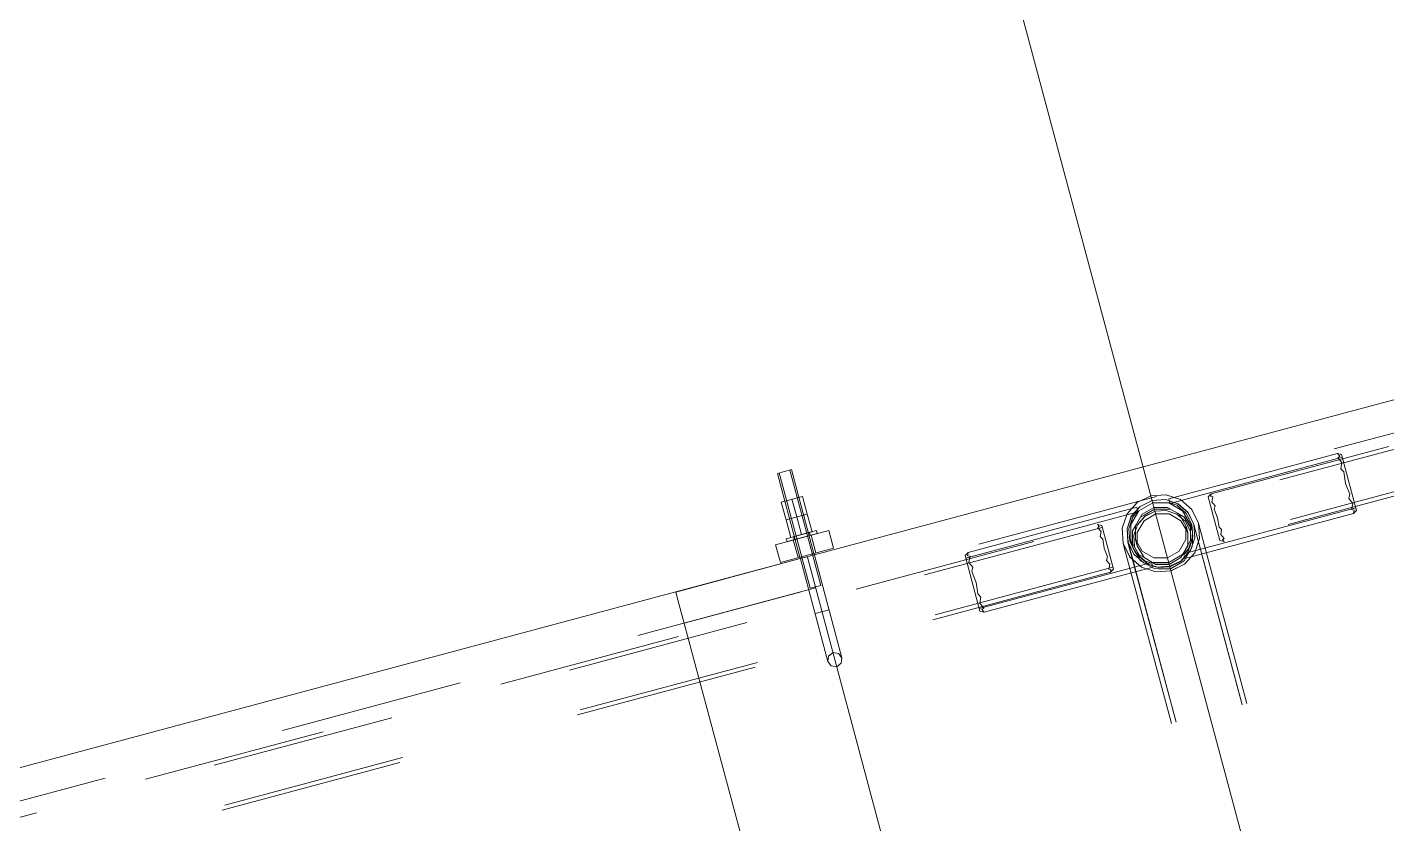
# Model space of a CAD drawing. Header units: millimetres. Extents: x -753 to 90, y 56274 to 56868.
# Drawn here: x -619.72 to -604.93, y 56703.71 to 56712.38 of the extents above; entities that cross this region are included whole.
import ezdxf

# ---------------------------------------------------------------- set-up
doc = ezdxf.new("R2010")
doc.units = ezdxf.units.MM
doc.linetypes.add('XKITLINE00', pattern=[0])
doc.linetypes.add('XKITLINE02', pattern=[4, 2, -2])
doc.layers.add('Cota', color=4, linetype='Continuous', lineweight=0)
doc.layers.add('Peça', color=2, linetype='Continuous', lineweight=0)

# ---------------------------------------------------------------- blocks, each defined once
blk = doc.blocks.new('*A896')
at = {"layer": 'Peça', "color": 7, "linetype": 'XKITLINE02', "lineweight": 0}
for p, q in [((-591.978, 56711.414), (-612.572, 56705.897)), ((-611.155, 56706.639), (-611.308, 56706.598)), ((-612.654, 56706.207), (-612.639, 56706.149))]:
    blk.add_line(p, q, dxfattribs=at)
at = {"layer": 'Peça', "color": 4, "linetype": 'XKITLINE00', "lineweight": 0}
for p, q in [((-601.03, 56709.352), (-611.155, 56706.639)), ((-611.308, 56706.598), (-612.662, 56706.235)), ((-612.662, 56706.235), (-612.662, 56706.235)), ((-612.662, 56706.235), (-612.639, 56706.15)), ((-612.639, 56706.149), (-610.959, 56699.879))]:
    blk.add_line(p, q, dxfattribs=at)
blk = doc.blocks.new('*A897')
at = {"layer": 'Peça', "color": 7, "linetype": 'XKITLINE02', "lineweight": 0}
for p, q in [((-569.387, 56717.29), (-606.865, 56707.248)), ((-606.838, 56707.302), (-569.438, 56717.323)), ((-569.271, 56716.857), (-606.749, 56706.816)), ((-569.298, 56716.804), (-606.699, 56706.783)), ((-606.871, 56707.269), (-606.838, 56707.302)), ((-606.871, 56707.269), (-606.744, 56706.795)), ((-606.843, 56707.273), (-606.838, 56707.302)), ((-606.821, 56707.269), (-606.843, 56707.273)), ((-606.832, 56707.216), (-606.821, 56707.269)), ((-606.796, 56707.174), (-606.832, 56707.216)), ((-606.806, 56707.136), (-606.796, 56707.174)), ((-606.769, 56707.042), (-606.806, 56707.136)), ((-606.754, 56706.942), (-606.769, 56707.042)), ((-606.726, 56706.915), (-606.754, 56706.942)), ((-606.736, 56706.861), (-606.726, 56706.915)), ((-606.699, 56706.783), (-606.744, 56706.795)), ((-606.7, 56706.819), (-606.736, 56706.861)), ((-606.717, 56706.805), (-606.7, 56706.819)), ((-606.699, 56706.783), (-606.717, 56706.805))]:
    blk.add_line(p, q, dxfattribs=at)
blk = doc.blocks.new('*A914')
at = {"layer": 'Peça', "color": 7, "linetype": 'XKITLINE02', "lineweight": 0}
for p, q in [((-607.475, 56707.206), (-607.626, 56707.119)), ((-607.301, 56707.206), (-607.475, 56707.206)), ((-607.301, 56707.206), (-607.15, 56707.119)), ((-607.626, 56707.119), (-607.714, 56706.968)), ((-607.589, 56707.082), (-607.662, 56706.954)), ((-607.641, 56706.967), (-607.56, 56707.059)), ((-607.56, 56707.058), (-607.641, 56706.966)), ((-607.608, 56707.051), (-607.569, 56707.072)), ((-607.608, 56707.051), (-607.569, 56707.071)), ((-607.462, 56707.155), (-607.589, 56707.082)), ((-607.442, 56707.084), (-607.57, 56707.01)), ((-607.57, 56707.01), (-607.442, 56707.084)), ((-607.569, 56707.072), (-607.457, 56707.138)), ((-607.569, 56707.071), (-607.457, 56707.137)), ((-607.56, 56707.059), (-607.45, 56707.113)), ((-607.45, 56707.113), (-607.56, 56707.058)), ((-607.315, 56707.155), (-607.462, 56707.155)), ((-607.457, 56707.138), (-607.327, 56707.137)), ((-607.457, 56707.137), (-607.327, 56707.136)), ((-607.45, 56707.113), (-607.328, 56707.121)), ((-607.328, 56707.121), (-607.45, 56707.113)), ((-607.295, 56707.084), (-607.442, 56707.084)), ((-607.442, 56707.084), (-607.295, 56707.084)), ((-607.328, 56707.121), (-607.212, 56707.082)), ((-607.212, 56707.081), (-607.328, 56707.121)), ((-607.327, 56707.136), (-607.283, 56707.138)), ((-607.327, 56707.137), (-607.283, 56707.138)), ((-607.187, 56707.082), (-607.315, 56707.155)), ((-607.168, 56707.011), (-607.295, 56707.084)), ((-607.295, 56707.084), (-607.168, 56707.01)), ((-607.283, 56707.138), (-607.207, 56707.093)), ((-607.283, 56707.138), (-607.207, 56707.093)), ((-607.212, 56707.082), (-607.12, 56707.001)), ((-607.12, 56707.001), (-607.212, 56707.081)), ((-607.207, 56707.093), (-607.132, 56707.052)), ((-607.207, 56707.093), (-607.132, 56707.051)), ((-607.114, 56706.954), (-607.187, 56707.082)), ((-607.063, 56706.968), (-607.15, 56707.119)), ((-607.714, 56706.968), (-607.714, 56706.794)), ((-607.696, 56706.901), (-607.651, 56706.974)), ((-607.695, 56706.9), (-607.651, 56706.974)), ((-607.681, 56706.851), (-607.641, 56706.967)), ((-607.641, 56706.966), (-607.68, 56706.851)), ((-607.662, 56706.954), (-607.662, 56706.807)), ((-607.651, 56706.974), (-607.608, 56707.051)), ((-607.651, 56706.974), (-607.608, 56707.051)), ((-607.57, 56707.01), (-607.643, 56706.883)), ((-607.643, 56706.883), (-607.57, 56707.01)), ((-607.095, 56706.884), (-607.168, 56707.011)), ((-607.168, 56707.01), (-607.095, 56706.884)), ((-607.109, 56707.012), (-607.132, 56707.052)), ((-607.132, 56707.051), (-607.109, 56707.011)), ((-607.12, 56707.001), (-607.066, 56706.891)), ((-607.066, 56706.891), (-607.12, 56707.001)), ((-607.114, 56706.953), (-607.114, 56706.954)), ((-607.114, 56706.954), (-607.114, 56706.954)), ((-607.114, 56706.954), (-607.114, 56706.954)), ((-607.114, 56706.807), (-607.114, 56706.954)), ((-607.114, 56706.954), (-607.114, 56706.954)), ((-607.114, 56706.954), (-607.114, 56706.954)), ((-607.114, 56706.953), (-607.114, 56706.954)), ((-607.113, 56706.953), (-607.114, 56706.953)), ((-607.114, 56706.953), (-607.113, 56706.953)), ((-607.113, 56706.952), (-607.113, 56706.953)), ((-607.113, 56706.953), (-607.113, 56706.952)), ((-607.113, 56706.951), (-607.113, 56706.952)), ((-607.113, 56706.951), (-607.113, 56706.952)), ((-607.113, 56706.95), (-607.113, 56706.951)), ((-607.113, 56706.95), (-607.113, 56706.951)), ((-607.112, 56706.948), (-607.113, 56706.95)), ((-607.112, 56706.948), (-607.113, 56706.95)), ((-607.112, 56706.947), (-607.112, 56706.948)), ((-607.112, 56706.947), (-607.112, 56706.948)), ((-607.111, 56706.945), (-607.112, 56706.947)), ((-607.111, 56706.945), (-607.112, 56706.947)), ((-607.111, 56706.944), (-607.111, 56706.945)), ((-607.111, 56706.944), (-607.111, 56706.945)), ((-607.11, 56706.942), (-607.111, 56706.944)), ((-607.11, 56706.942), (-607.111, 56706.944)), ((-607.11, 56706.94), (-607.11, 56706.942)), ((-607.11, 56706.939), (-607.11, 56706.942)), ((-607.109, 56706.937), (-607.11, 56706.94)), ((-607.109, 56706.937), (-607.11, 56706.939)), ((-607.044, 56706.9), (-607.109, 56707.012)), ((-607.109, 56707.011), (-607.044, 56706.9)), ((-607.109, 56706.935), (-607.109, 56706.937)), ((-607.109, 56706.935), (-607.109, 56706.937)), ((-607.108, 56706.932), (-607.109, 56706.935)), ((-607.109, 56706.935), (-607.108, 56706.932)), ((-607.107, 56706.929), (-607.108, 56706.932)), ((-607.108, 56706.932), (-607.107, 56706.929)), ((-607.106, 56706.927), (-607.107, 56706.929)), ((-607.106, 56706.926), (-607.107, 56706.929)), ((-607.106, 56706.923), (-607.106, 56706.927)), ((-607.105, 56706.923), (-607.106, 56706.926)), ((-607.105, 56706.92), (-607.106, 56706.923)), ((-607.105, 56706.92), (-607.105, 56706.923)), ((-607.104, 56706.917), (-607.105, 56706.92)), ((-607.104, 56706.917), (-607.105, 56706.92)), ((-607.103, 56706.913), (-607.104, 56706.917)), ((-607.103, 56706.913), (-607.104, 56706.917)), ((-607.102, 56706.91), (-607.103, 56706.913)), ((-607.102, 56706.909), (-607.103, 56706.913)), ((-607.101, 56706.906), (-607.102, 56706.91)), ((-607.101, 56706.905), (-607.102, 56706.909)), ((-607.063, 56706.794), (-607.063, 56706.968)), ((-607.062, 56706.968), (-607.063, 56706.968)), ((-607.063, 56706.968), (-607.063, 56706.968)), ((-607.063, 56706.968), (-607.063, 56706.968)), ((-607.063, 56706.968), (-607.062, 56706.968)), ((-607.062, 56706.967), (-607.062, 56706.968)), ((-607.062, 56706.968), (-607.062, 56706.967)), ((-607.062, 56706.966), (-607.062, 56706.967)), ((-607.062, 56706.967), (-607.062, 56706.966)), ((-607.062, 56706.965), (-607.062, 56706.966)), ((-607.062, 56706.966), (-607.062, 56706.966)), ((-607.062, 56706.966), (-607.062, 56706.966)), ((-607.062, 56706.966), (-607.062, 56706.965)), ((-607.061, 56706.963), (-607.062, 56706.965)), ((-607.062, 56706.965), (-607.061, 56706.963)), ((-607.061, 56706.962), (-607.061, 56706.963)), ((-607.061, 56706.963), (-607.061, 56706.962)), ((-607.061, 56706.961), (-607.061, 56706.962)), ((-607.061, 56706.962), (-607.061, 56706.961)), ((-607.06, 56706.959), (-607.061, 56706.961)), ((-607.061, 56706.961), (-607.06, 56706.959)), ((-607.06, 56706.957), (-607.06, 56706.959)), ((-607.06, 56706.959), (-607.06, 56706.957)), ((-607.059, 56706.955), (-607.06, 56706.957)), ((-607.06, 56706.957), (-607.059, 56706.955)), ((-607.059, 56706.953), (-607.059, 56706.955)), ((-607.059, 56706.955), (-607.059, 56706.953)), ((-607.058, 56706.951), (-607.059, 56706.953)), ((-607.059, 56706.953), (-607.058, 56706.951)), ((-607.057, 56706.948), (-607.058, 56706.951)), ((-607.058, 56706.951), (-607.057, 56706.949)), ((-607.057, 56706.949), (-607.057, 56706.946)), ((-607.057, 56706.946), (-607.057, 56706.948)), ((-607.056, 56706.943), (-607.057, 56706.946)), ((-607.057, 56706.946), (-607.056, 56706.943)), ((-607.055, 56706.94), (-607.056, 56706.943)), ((-607.056, 56706.943), (-607.055, 56706.94)), ((-607.054, 56706.937), (-607.055, 56706.94)), ((-607.055, 56706.94), (-607.054, 56706.937)), ((-607.053, 56706.934), (-607.054, 56706.937)), ((-607.054, 56706.937), (-607.053, 56706.934)), ((-607.052, 56706.93), (-607.053, 56706.934)), ((-607.053, 56706.934), (-607.053, 56706.931)), ((-607.053, 56706.931), (-607.052, 56706.927)), ((-607.052, 56706.927), (-607.052, 56706.93)), ((-607.051, 56706.923), (-607.052, 56706.927)), ((-607.052, 56706.927), (-607.051, 56706.923)), ((-607.049, 56706.919), (-607.051, 56706.923)), ((-607.051, 56706.923), (-607.05, 56706.919)), ((-607.05, 56706.919), (-607.048, 56706.915)), ((-607.048, 56706.915), (-607.049, 56706.919)), ((-607.047, 56706.911), (-607.048, 56706.915)), ((-607.048, 56706.915), (-607.047, 56706.911)), ((-607.046, 56706.906), (-607.047, 56706.911)), ((-607.047, 56706.911), (-607.046, 56706.907)), ((-607.714, 56706.793), (-607.714, 56706.794)), ((-607.626, 56706.643), (-607.714, 56706.794)), ((-607.714, 56706.794), (-607.714, 56706.793)), ((-607.713, 56706.793), (-607.714, 56706.793)), ((-607.714, 56706.793), (-607.713, 56706.793)), ((-607.713, 56706.792), (-607.713, 56706.793)), ((-607.713, 56706.793), (-607.713, 56706.793)), ((-607.713, 56706.793), (-607.713, 56706.793)), ((-607.713, 56706.793), (-607.713, 56706.792)), ((-607.713, 56706.791), (-607.713, 56706.792)), ((-607.713, 56706.792), (-607.713, 56706.791)), ((-607.713, 56706.79), (-607.713, 56706.791)), ((-607.713, 56706.791), (-607.713, 56706.79)), ((-607.712, 56706.789), (-607.713, 56706.79)), ((-607.713, 56706.79), (-607.712, 56706.789)), ((-607.712, 56706.788), (-607.712, 56706.789)), ((-607.712, 56706.789), (-607.712, 56706.788)), ((-607.712, 56706.786), (-607.712, 56706.788)), ((-607.712, 56706.788), (-607.712, 56706.786)), ((-607.711, 56706.785), (-607.712, 56706.786)), ((-607.712, 56706.786), (-607.711, 56706.785)), ((-607.711, 56706.783), (-607.711, 56706.785)), ((-607.711, 56706.785), (-607.711, 56706.783)), ((-607.71, 56706.781), (-607.711, 56706.783)), ((-607.711, 56706.783), (-607.71, 56706.781)), ((-607.71, 56706.779), (-607.71, 56706.781)), ((-607.71, 56706.781), (-607.71, 56706.779)), ((-607.709, 56706.776), (-607.71, 56706.779)), ((-607.71, 56706.779), (-607.709, 56706.777)), ((-607.709, 56706.777), (-607.708, 56706.774)), ((-607.708, 56706.774), (-607.709, 56706.776)), ((-607.708, 56706.771), (-607.708, 56706.774)), ((-607.708, 56706.774), (-607.708, 56706.772)), ((-607.708, 56706.772), (-607.707, 56706.769)), ((-607.707, 56706.769), (-607.708, 56706.771)), ((-607.706, 56706.766), (-607.707, 56706.769)), ((-607.707, 56706.769), (-607.706, 56706.766)), ((-607.705, 56706.763), (-607.706, 56706.766)), ((-607.706, 56706.766), (-607.705, 56706.763)), ((-607.704, 56706.759), (-607.705, 56706.763)), ((-607.705, 56706.763), (-607.704, 56706.76)), ((-607.696, 56706.901), (-607.695, 56706.855)), ((-607.695, 56706.854), (-607.695, 56706.9)), ((-607.695, 56706.855), (-607.695, 56706.726)), ((-607.695, 56706.726), (-607.695, 56706.854)), ((-607.672, 56706.729), (-607.681, 56706.851)), ((-607.68, 56706.851), (-607.672, 56706.729)), ((-607.662, 56706.806), (-607.662, 56706.807)), ((-607.662, 56706.807), (-607.662, 56706.807)), ((-607.662, 56706.807), (-607.662, 56706.807)), ((-607.662, 56706.807), (-607.589, 56706.68)), ((-607.662, 56706.807), (-607.662, 56706.807)), ((-607.662, 56706.807), (-607.662, 56706.807)), ((-607.662, 56706.806), (-607.662, 56706.807)), ((-607.662, 56706.805), (-607.662, 56706.806)), ((-607.662, 56706.806), (-607.662, 56706.806)), ((-607.662, 56706.806), (-607.662, 56706.806)), ((-607.662, 56706.805), (-607.662, 56706.806)), ((-607.662, 56706.804), (-607.662, 56706.805)), ((-607.662, 56706.804), (-607.662, 56706.805)), ((-607.661, 56706.803), (-607.662, 56706.804)), ((-607.661, 56706.803), (-607.662, 56706.804)), ((-607.661, 56706.801), (-607.661, 56706.803)), ((-607.661, 56706.801), (-607.661, 56706.803)), ((-607.66, 56706.8), (-607.661, 56706.801)), ((-607.66, 56706.8), (-607.661, 56706.801)), ((-607.66, 56706.798), (-607.66, 56706.8)), ((-607.66, 56706.8), (-607.66, 56706.798)), ((-607.66, 56706.797), (-607.66, 56706.798)), ((-607.66, 56706.798), (-607.66, 56706.797)), ((-607.659, 56706.795), (-607.66, 56706.797)), ((-607.659, 56706.795), (-607.66, 56706.797)), ((-607.658, 56706.793), (-607.659, 56706.795)), ((-607.658, 56706.792), (-607.659, 56706.795)), ((-607.658, 56706.79), (-607.658, 56706.793)), ((-607.658, 56706.79), (-607.658, 56706.792)), ((-607.657, 56706.788), (-607.658, 56706.79)), ((-607.657, 56706.788), (-607.658, 56706.79)), ((-607.657, 56706.785), (-607.657, 56706.788)), ((-607.656, 56706.785), (-607.657, 56706.788)), ((-607.656, 56706.782), (-607.657, 56706.785)), ((-607.656, 56706.782), (-607.656, 56706.785)), ((-607.655, 56706.78), (-607.656, 56706.782)), ((-607.655, 56706.779), (-607.656, 56706.782)), ((-607.654, 56706.776), (-607.655, 56706.78)), ((-607.654, 56706.776), (-607.655, 56706.779)), ((-607.653, 56706.773), (-607.654, 56706.776)), ((-607.653, 56706.773), (-607.654, 56706.776)), ((-607.652, 56706.77), (-607.653, 56706.773)), ((-607.652, 56706.77), (-607.653, 56706.773)), ((-607.651, 56706.766), (-607.652, 56706.77)), ((-607.652, 56706.77), (-607.651, 56706.766)), ((-607.65, 56706.763), (-607.651, 56706.766)), ((-607.651, 56706.766), (-607.65, 56706.762)), ((-607.649, 56706.759), (-607.65, 56706.763)), ((-607.649, 56706.758), (-607.65, 56706.762)), ((-607.643, 56706.883), (-607.644, 56706.737)), ((-607.643, 56706.737), (-607.643, 56706.883)), ((-607.187, 56706.68), (-607.114, 56706.807)), ((-607.15, 56706.643), (-607.063, 56706.794)), ((-607.1, 56706.902), (-607.101, 56706.906)), ((-607.1, 56706.901), (-607.101, 56706.905)), ((-607.099, 56706.897), (-607.1, 56706.902)), ((-607.098, 56706.897), (-607.1, 56706.901)), ((-607.097, 56706.893), (-607.099, 56706.897)), ((-607.097, 56706.893), (-607.098, 56706.897)), ((-607.058, 56706.77), (-607.098, 56706.654)), ((-607.096, 56706.888), (-607.097, 56706.893)), ((-607.097, 56706.893), (-607.096, 56706.888)), ((-607.097, 56706.654), (-607.058, 56706.769)), ((-607.095, 56706.884), (-607.096, 56706.888)), ((-607.096, 56706.888), (-607.095, 56706.884)), ((-607.095, 56706.737), (-607.095, 56706.884)), ((-607.095, 56706.884), (-607.095, 56706.737)), ((-607.066, 56706.891), (-607.058, 56706.77)), ((-607.058, 56706.769), (-607.066, 56706.891)), ((-607.046, 56706.907), (-607.045, 56706.902)), ((-607.045, 56706.902), (-607.046, 56706.906)), ((-607.045, 56706.902), (-607.044, 56706.9)), ((-607.045, 56706.902), (-607.044, 56706.9)), ((-607.045, 56706.727), (-607.044, 56706.77)), ((-607.044, 56706.769), (-607.045, 56706.727)), ((-607.044, 56706.9), (-607.044, 56706.769)), ((-607.044, 56706.77), (-607.044, 56706.9)), ((-607.704, 56706.76), (-607.704, 56706.756)), ((-607.704, 56706.756), (-607.704, 56706.759)), ((-607.703, 56706.752), (-607.704, 56706.756)), ((-607.704, 56706.756), (-607.703, 56706.753)), ((-607.703, 56706.753), (-607.702, 56706.749)), ((-607.702, 56706.749), (-607.703, 56706.752)), ((-607.701, 56706.745), (-607.702, 56706.749)), ((-607.702, 56706.749), (-607.701, 56706.745)), ((-607.699, 56706.741), (-607.701, 56706.745)), ((-607.701, 56706.745), (-607.699, 56706.741)), ((-607.698, 56706.736), (-607.699, 56706.741)), ((-607.699, 56706.741), (-607.698, 56706.737)), ((-607.698, 56706.737), (-607.697, 56706.732)), ((-607.697, 56706.732), (-607.698, 56706.736)), ((-607.696, 56706.728), (-607.697, 56706.732)), ((-607.697, 56706.732), (-607.696, 56706.728)), ((-607.696, 56706.728), (-607.695, 56706.726)), ((-607.696, 56706.728), (-607.695, 56706.726)), ((-607.695, 56706.726), (-607.63, 56706.612)), ((-607.695, 56706.726), (-607.63, 56706.613)), ((-607.618, 56706.619), (-607.672, 56706.729)), ((-607.672, 56706.729), (-607.618, 56706.619)), ((-607.648, 56706.755), (-607.649, 56706.759)), ((-607.648, 56706.754), (-607.649, 56706.758)), ((-607.647, 56706.75), (-607.648, 56706.755)), ((-607.647, 56706.75), (-607.648, 56706.754)), ((-607.646, 56706.746), (-607.647, 56706.75)), ((-607.646, 56706.746), (-607.647, 56706.75)), ((-607.645, 56706.741), (-607.646, 56706.746)), ((-607.645, 56706.741), (-607.646, 56706.746)), ((-607.644, 56706.737), (-607.645, 56706.741)), ((-607.643, 56706.737), (-607.645, 56706.741)), ((-607.644, 56706.737), (-607.57, 56706.61)), ((-607.57, 56706.61), (-607.643, 56706.737)), ((-607.626, 56706.643), (-607.475, 56706.555)), ((-607.526, 56706.539), (-607.618, 56706.619)), ((-607.618, 56706.619), (-607.526, 56706.539)), ((-607.589, 56706.68), (-607.462, 56706.606)), ((-607.315, 56706.606), (-607.187, 56706.68)), ((-607.301, 56706.555), (-607.15, 56706.643)), ((-607.098, 56706.654), (-607.178, 56706.562)), ((-607.178, 56706.562), (-607.097, 56706.654)), ((-607.169, 56706.61), (-607.095, 56706.737)), ((-607.095, 56706.737), (-607.169, 56706.61)), ((-607.132, 56706.576), (-607.088, 56706.65)), ((-607.132, 56706.576), (-607.088, 56706.649)), ((-607.088, 56706.649), (-607.045, 56706.727)), ((-607.088, 56706.65), (-607.045, 56706.727)), ((-607.63, 56706.613), (-607.609, 56706.576)), ((-607.63, 56706.612), (-607.609, 56706.576)), ((-607.609, 56706.576), (-607.532, 56706.53)), ((-607.609, 56706.576), (-607.533, 56706.53)), ((-607.57, 56706.61), (-607.443, 56706.537)), ((-607.443, 56706.536), (-607.57, 56706.61)), ((-607.533, 56706.53), (-607.458, 56706.489)), ((-607.532, 56706.53), (-607.458, 56706.489)), ((-607.41, 56706.5), (-607.526, 56706.539)), ((-607.526, 56706.539), (-607.41, 56706.5)), ((-607.301, 56706.555), (-607.475, 56706.555)), ((-607.462, 56706.606), (-607.315, 56706.606)), ((-607.458, 56706.489), (-607.413, 56706.487)), ((-607.458, 56706.489), (-607.413, 56706.487)), ((-607.443, 56706.537), (-607.296, 56706.537)), ((-607.296, 56706.536), (-607.443, 56706.536)), ((-607.413, 56706.487), (-607.283, 56706.489)), ((-607.413, 56706.487), (-607.283, 56706.488)), ((-607.288, 56706.508), (-607.41, 56706.5)), ((-607.41, 56706.5), (-607.288, 56706.508)), ((-607.296, 56706.537), (-607.169, 56706.61)), ((-607.169, 56706.61), (-607.296, 56706.536)), ((-607.178, 56706.562), (-607.288, 56706.508)), ((-607.288, 56706.508), (-607.178, 56706.562)), ((-607.283, 56706.488), (-607.17, 56706.552)), ((-607.283, 56706.489), (-607.17, 56706.552)), ((-607.17, 56706.552), (-607.132, 56706.576)), ((-607.17, 56706.552), (-607.132, 56706.576))]:
    blk.add_line(p, q, dxfattribs=at)
blk = doc.blocks.new('*A924')
at = {"layer": 'Peça', "color": 7, "linetype": 'XKITLINE02', "lineweight": 0}
for p, q in [((-607.644, 56707.209), (-607.753, 56707.085)), ((-607.496, 56707.283), (-607.644, 56707.209)), ((-607.612, 56707.167), (-607.482, 56707.231)), ((-607.331, 56707.293), (-607.496, 56707.283)), ((-607.482, 56707.231), (-607.338, 56707.241)), ((-607.338, 56707.241), (-607.201, 56707.194)), ((-607.174, 56707.24), (-607.331, 56707.293)), ((-607.05, 56707.131), (-607.174, 56707.24)), ((-607.753, 56707.085), (-607.807, 56706.928)), ((-607.754, 56706.921), (-607.708, 56707.059)), ((-607.708, 56707.059), (-607.612, 56707.167)), ((-607.201, 56707.194), (-607.092, 56707.099)), ((-607.092, 56707.099), (-607.028, 56706.969)), ((-606.977, 56706.983), (-607.05, 56707.131)), ((-607.807, 56706.928), (-607.796, 56706.763)), ((-607.745, 56706.777), (-607.754, 56706.921)), ((-607.028, 56706.969), (-604.13, 56696.155)), ((-607.028, 56706.969), (-607.018, 56706.825)), ((-606.974, 56706.972), (-606.977, 56706.983)), ((-606.966, 56706.818), (-606.977, 56706.983)), ((-606.969, 56706.954), (-606.974, 56706.972)), ((-606.969, 56706.954), (-604.079, 56696.168)), ((-607.793, 56706.752), (-607.796, 56706.763)), ((-607.796, 56706.763), (-607.723, 56706.615)), ((-607.745, 56706.777), (-607.742, 56706.766)), ((-607.681, 56706.647), (-607.745, 56706.777)), ((-607.742, 56706.766), (-607.737, 56706.749)), ((-607.018, 56706.825), (-607.065, 56706.688)), ((-607.019, 56706.661), (-606.966, 56706.818)), ((-607.788, 56706.735), (-607.793, 56706.752)), ((-607.788, 56706.735), (-604.898, 56695.949)), ((-607.737, 56706.749), (-604.847, 56695.963)), ((-607.723, 56706.615), (-607.598, 56706.506)), ((-607.572, 56706.552), (-607.681, 56706.647)), ((-607.065, 56706.688), (-607.16, 56706.579)), ((-607.128, 56706.537), (-607.019, 56706.661)), ((-607.598, 56706.506), (-607.442, 56706.453)), ((-607.435, 56706.505), (-607.572, 56706.552)), ((-607.29, 56706.515), (-607.435, 56706.505)), ((-607.16, 56706.579), (-607.29, 56706.515)), ((-607.277, 56706.464), (-607.128, 56706.537)), ((-607.442, 56706.453), (-607.277, 56706.464)), ((-604.802, 56696.071), (-604.677, 56696.135)), ((-604.653, 56696.125), (-604.763, 56696.07)), ((-604.677, 56696.135), (-604.523, 56696.186)), ((-604.518, 56696.17), (-604.653, 56696.125)), ((-604.523, 56696.186), (-604.363, 56696.219)), ((-604.379, 56696.199), (-604.518, 56696.17)), ((-604.256, 56696.206), (-604.379, 56696.199)), ((-604.363, 56696.219), (-604.223, 56696.227)), ((-604.169, 56696.19), (-604.256, 56696.206)), ((-604.223, 56696.227), (-604.123, 56696.209)), ((-604.13, 56696.155), (-604.169, 56696.19)), ((-604.146, 56696.104), (-604.13, 56696.155)), ((-604.123, 56696.209), (-604.079, 56696.168)), ((-604.079, 56696.168), (-604.097, 56696.111)), ((-604.898, 56695.949), (-604.88, 56696.006)), ((-604.88, 56696.006), (-604.802, 56696.071)), ((-604.831, 56696.013), (-604.847, 56695.963)), ((-604.763, 56696.07), (-604.831, 56696.013)), ((-604.458, 56695.946), (-604.324, 56695.992)), ((-604.3, 56695.982), (-604.454, 56695.93)), ((-604.324, 56695.992), (-604.214, 56696.047)), ((-604.175, 56696.046), (-604.3, 56695.982)), ((-604.214, 56696.047), (-604.146, 56696.104)), ((-604.097, 56696.111), (-604.175, 56696.046)), ((-604.854, 56695.908), (-604.898, 56695.949)), ((-604.754, 56695.89), (-604.854, 56695.908)), ((-604.847, 56695.963), (-604.808, 56695.927)), ((-604.808, 56695.927), (-604.721, 56695.911)), ((-604.614, 56695.898), (-604.754, 56695.89)), ((-604.721, 56695.911), (-604.598, 56695.918)), ((-604.454, 56695.93), (-604.614, 56695.898)), ((-604.598, 56695.918), (-604.458, 56695.946))]:
    blk.add_line(p, q, dxfattribs=at)
blk = doc.blocks.new('*A926')
at = {"layer": 'Peça', "color": 7, "linetype": 'XKITLINE02', "lineweight": 0}
for p, q in [((-607.301, 56707.25), (-605.465, 56707.742)), ((-605.413, 56707.701), (-607.274, 56707.202)), ((-605.465, 56707.742), (-605.442, 56707.713)), ((-605.465, 56707.742), (-605.421, 56707.73)), ((-605.442, 56707.713), (-605.463, 56707.695)), ((-605.463, 56707.695), (-605.418, 56707.644)), ((-605.258, 56707.123), (-605.421, 56707.73)), ((-605.418, 56707.644), (-605.431, 56707.576)), ((-605.431, 56707.576), (-605.396, 56707.541)), ((-605.396, 56707.541), (-605.378, 56707.416)), ((-605.378, 56707.416), (-605.331, 56707.299)), ((-607.301, 56707.25), (-607.289, 56707.206)), ((-607.289, 56707.206), (-607.212, 56707.181)), ((-605.331, 56707.299), (-605.344, 56707.251)), ((-605.344, 56707.251), (-605.299, 56707.199)), ((-607.274, 56707.202), (-607.212, 56707.179)), ((-607.11, 56707.091), (-607.212, 56707.181)), ((-607.212, 56707.181), (-607.212, 56707.179)), ((-607.212, 56707.179), (-607.117, 56707.097)), ((-605.266, 56707.152), (-607.128, 56706.653)), ((-605.291, 56707.091), (-607.126, 56706.599)), ((-607.049, 56706.968), (-607.11, 56707.091)), ((-605.299, 56707.199), (-605.312, 56707.132)), ((-605.312, 56707.132), (-605.285, 56707.127)), ((-605.285, 56707.127), (-605.291, 56707.091)), ((-605.291, 56707.091), (-605.258, 56707.123)), ((-607.049, 56706.968), (-607.04, 56706.832)), ((-607.043, 56706.823), (-607.085, 56706.704)), ((-607.084, 56706.703), (-607.04, 56706.832)), ((-607.138, 56706.642), (-607.084, 56706.703)), ((-607.138, 56706.642), (-607.126, 56706.599)), ((-607.128, 56706.653), (-607.085, 56706.704)), ((-607.084, 56706.703), (-607.085, 56706.704))]:
    blk.add_line(p, q, dxfattribs=at)
blk = doc.blocks.new('*A927')
at = {"layer": 'Peça', "color": 7, "linetype": 'XKITLINE02', "lineweight": 0}
for p, q in [((-609.509, 56706.603), (-607.647, 56707.102)), ((-607.648, 56707.157), (-609.484, 56706.665)), ((-607.637, 56707.113), (-607.69, 56707.053)), ((-607.647, 56707.102), (-607.69, 56707.051)), ((-607.648, 56707.157), (-607.637, 56707.113)), ((-607.69, 56707.053), (-607.734, 56706.924)), ((-607.734, 56706.924), (-607.725, 56706.787)), ((-607.69, 56707.051), (-607.731, 56706.933)), ((-607.69, 56707.051), (-607.69, 56707.053)), ((-607.725, 56706.787), (-607.665, 56706.665)), ((-609.516, 56706.632), (-609.484, 56706.665)), ((-609.516, 56706.632), (-609.354, 56706.026)), ((-609.484, 56706.665), (-609.49, 56706.629)), ((-609.49, 56706.629), (-609.482, 56706.627)), ((-609.462, 56706.624), (-609.49, 56706.629)), ((-609.482, 56706.627), (-609.462, 56706.624)), ((-609.462, 56706.624), (-609.475, 56706.557)), ((-607.562, 56706.575), (-607.665, 56706.665)), ((-607.658, 56706.658), (-607.563, 56706.576)), ((-609.475, 56706.557), (-609.43, 56706.505)), ((-609.43, 56706.505), (-609.444, 56706.457)), ((-607.5, 56706.554), (-609.362, 56706.055)), ((-607.474, 56706.506), (-609.309, 56706.014)), ((-607.562, 56706.575), (-607.563, 56706.576)), ((-607.563, 56706.576), (-607.5, 56706.554)), ((-607.486, 56706.549), (-607.562, 56706.575)), ((-607.474, 56706.506), (-607.486, 56706.549)), ((-609.444, 56706.457), (-609.397, 56706.339)), ((-609.397, 56706.339), (-609.379, 56706.214)), ((-609.379, 56706.214), (-609.343, 56706.179)), ((-609.343, 56706.179), (-609.356, 56706.112)), ((-609.356, 56706.112), (-609.311, 56706.06)), ((-609.354, 56706.026), (-609.345, 56706.023)), ((-609.345, 56706.023), (-609.309, 56706.014)), ((-609.333, 56706.043), (-609.311, 56706.06)), ((-609.309, 56706.014), (-609.333, 56706.043))]:
    blk.add_line(p, q, dxfattribs=at)
blk = doc.blocks.new('*A929')
at = {"layer": 'Peça', "color": 7, "linetype": 'XKITLINE02', "lineweight": 0}
for p, q in [((-607.753, 56707.085), (-607.644, 56707.209)), ((-607.644, 56707.209), (-607.496, 56707.283)), ((-607.482, 56707.231), (-607.612, 56707.167)), ((-607.496, 56707.283), (-607.33, 56707.293)), ((-607.337, 56707.241), (-607.482, 56707.231)), ((-607.2, 56707.194), (-607.337, 56707.241)), ((-607.33, 56707.293), (-607.174, 56707.24)), ((-607.174, 56707.24), (-607.049, 56707.131)), ((-607.806, 56706.929), (-607.753, 56707.085)), ((-607.707, 56707.059), (-607.754, 56706.922)), ((-607.612, 56707.167), (-607.707, 56707.059)), ((-607.091, 56707.099), (-607.2, 56707.194)), ((-607.027, 56706.969), (-607.091, 56707.099)), ((-607.049, 56707.131), (-606.976, 56706.983)), ((-607.795, 56706.763), (-607.806, 56706.929)), ((-607.754, 56706.922), (-607.744, 56706.777)), ((-607.027, 56706.969), (-607.024, 56706.958)), ((-607.018, 56706.825), (-607.027, 56706.969)), ((-607.024, 56706.958), (-607.02, 56706.941)), ((-607.02, 56706.941), (-605.408, 56700.923)), ((-606.973, 56706.972), (-606.976, 56706.983)), ((-606.976, 56706.983), (-606.965, 56706.818)), ((-606.969, 56706.954), (-606.973, 56706.972)), ((-606.969, 56706.954), (-604.079, 56696.168)), ((-607.792, 56706.752), (-607.795, 56706.763)), ((-607.722, 56706.615), (-607.795, 56706.763)), ((-607.744, 56706.777), (-604.847, 56695.963)), ((-607.744, 56706.777), (-607.68, 56706.647)), ((-607.065, 56706.688), (-607.018, 56706.825)), ((-606.965, 56706.818), (-607.019, 56706.661)), ((-607.788, 56706.735), (-607.792, 56706.752)), ((-607.788, 56706.735), (-604.898, 56695.949)), ((-607.598, 56706.506), (-607.722, 56706.615)), ((-607.68, 56706.647), (-607.571, 56706.552)), ((-607.16, 56706.579), (-607.065, 56706.688)), ((-607.019, 56706.661), (-607.128, 56706.537)), ((-607.441, 56706.453), (-607.598, 56706.506)), ((-607.571, 56706.552), (-607.434, 56706.505)), ((-607.434, 56706.505), (-607.29, 56706.515)), ((-607.29, 56706.515), (-607.16, 56706.579)), ((-607.128, 56706.537), (-607.276, 56706.464)), ((-607.276, 56706.464), (-607.441, 56706.453)), ((-605.408, 56700.923), (-604.13, 56696.155)), ((-604.677, 56696.135), (-604.802, 56696.071)), ((-604.763, 56696.07), (-604.653, 56696.125)), ((-604.523, 56696.186), (-604.677, 56696.135)), ((-604.653, 56696.125), (-604.518, 56696.17)), ((-604.363, 56696.219), (-604.523, 56696.186)), ((-604.518, 56696.17), (-604.379, 56696.199)), ((-604.379, 56696.199), (-604.256, 56696.206)), ((-604.223, 56696.227), (-604.363, 56696.219)), ((-604.256, 56696.206), (-604.169, 56696.19)), ((-604.123, 56696.209), (-604.223, 56696.227)), ((-604.169, 56696.19), (-604.13, 56696.155)), ((-604.13, 56696.155), (-604.146, 56696.104)), ((-604.079, 56696.168), (-604.123, 56696.209)), ((-604.097, 56696.111), (-604.079, 56696.168)), ((-604.88, 56696.006), (-604.898, 56695.949)), ((-604.802, 56696.071), (-604.88, 56696.006)), ((-604.847, 56695.963), (-604.831, 56696.013)), ((-604.831, 56696.013), (-604.763, 56696.07)), ((-604.323, 56695.992), (-604.458, 56695.946)), ((-604.454, 56695.93), (-604.3, 56695.982)), ((-604.214, 56696.047), (-604.323, 56695.992)), ((-604.3, 56695.982), (-604.174, 56696.046)), ((-604.146, 56696.104), (-604.214, 56696.047)), ((-604.174, 56696.046), (-604.097, 56696.111)), ((-604.898, 56695.949), (-604.854, 56695.908)), ((-604.854, 56695.908), (-604.754, 56695.89)), ((-604.808, 56695.927), (-604.847, 56695.963)), ((-604.72, 56695.911), (-604.808, 56695.927)), ((-604.754, 56695.89), (-604.613, 56695.898)), ((-604.598, 56695.918), (-604.72, 56695.911)), ((-604.613, 56695.898), (-604.454, 56695.93)), ((-604.458, 56695.946), (-604.598, 56695.918))]:
    blk.add_line(p, q, dxfattribs=at)
blk = doc.blocks.new('*A1001')
at = {"layer": 'Peça', "color": 4, "linetype": 'XKITLINE00', "lineweight": 0}
for p, q in [((-611.403, 56707.567), (-611.556, 56707.526)), ((-611.556, 56707.526), (-611.476, 56707.225)), ((-611.403, 56707.567), (-611.323, 56707.266)), ((-611.312, 56706.614), (-611.307, 56706.595)), ((-611.159, 56706.655), (-611.154, 56706.636))]:
    blk.add_line(p, q, dxfattribs=at)
at = {"layer": 'Peça', "color": 7, "linetype": 'XKITLINE02', "lineweight": 0}
for p, q in [((-611.538, 56707.531), (-611.201, 56706.275)), ((-611.422, 56707.562), (-611.085, 56706.306)), ((-611.476, 56707.225), (-611.312, 56706.614)), ((-611.323, 56707.266), (-611.159, 56706.655)), ((-610.855, 56705.519), (-611.154, 56706.636)), ((-611.307, 56706.595), (-611.007, 56705.478)), ((-611.201, 56706.275), (-611.085, 56706.306)), ((-610.995, 56706.042), (-611.148, 56706.001)), ((-611, 56705.538), (-611.007, 56705.478)), ((-611.007, 56705.478), (-610.971, 56705.43)), ((-611, 56705.538), (-610.952, 56705.575)), ((-610.971, 56705.43), (-610.911, 56705.422)), ((-610.952, 56705.575), (-610.892, 56705.567)), ((-610.911, 56705.422), (-610.863, 56705.459)), ((-610.892, 56705.567), (-610.855, 56705.519)), ((-610.863, 56705.459), (-610.855, 56705.519))]:
    blk.add_line(p, q, dxfattribs=at)
blk = doc.blocks.new('*A1009')
at = {"layer": 'Peça', "color": 4, "linetype": 'XKITLINE00', "lineweight": 0}
for p, q in [((-611.515, 56707.214), (-611.283, 56707.276)), ((-611.463, 56707.021), (-611.515, 56707.214)), ((-611.399, 56707.245), (-611.347, 56707.052)), ((-611.283, 56707.276), (-611.232, 56707.083)), ((-611.232, 56707.083), (-611.463, 56707.021))]:
    blk.add_line(p, q, dxfattribs=at)
blk = doc.blocks.new('*A1010')
at = {"layer": 'Peça', "color": 4, "linetype": 'XKITLINE00', "lineweight": 0}
for p, q in [((-611.463, 56707.021), (-611.232, 56707.083)), ((-611.18, 56706.89), (-611.232, 56707.083)), ((-611.412, 56706.828), (-611.463, 56707.021)), ((-611.347, 56707.052), (-611.296, 56706.859))]:
    blk.add_line(p, q, dxfattribs=at)
at = {"layer": 'Peça', "color": 7, "linetype": 'XKITLINE02', "lineweight": 0}
blk.add_line((-611.412, 56706.828), (-611.18, 56706.89), dxfattribs=at)
blk = doc.blocks.new('*A1011')
at = {"layer": 'Peça', "color": 4, "linetype": 'XKITLINE00', "lineweight": 0}
for p, q in [((-611.296, 56706.859), (-611.46, 56706.815)), ((-611.452, 56706.784), (-611.46, 56706.815)), ((-611.131, 56706.903), (-611.296, 56706.859)), ((-611.123, 56706.872), (-611.131, 56706.903))]:
    blk.add_line(p, q, dxfattribs=at)
at = {"layer": 'Peça', "color": 7, "linetype": 'XKITLINE02', "lineweight": 0}
for p, q in [((-611.123, 56706.872), (-611.452, 56706.784)), ((-611.374, 56706.805), (-611.383, 56706.836)), ((-611.296, 56706.859), (-611.214, 56706.881)), ((-611.2, 56706.851), (-611.209, 56706.882))]:
    blk.add_line(p, q, dxfattribs=at)
blk = doc.blocks.new('*A1012')
at = {"layer": 'Peça', "color": 4, "linetype": 'XKITLINE00', "lineweight": 0}
for p, q in [((-611.577, 56706.75), (-610.998, 56706.906)), ((-610.946, 56706.712), (-610.998, 56706.906)), ((-611.525, 56706.557), (-611.577, 56706.75)), ((-610.946, 56706.712), (-611.525, 56706.557))]:
    blk.add_line(p, q, dxfattribs=at)
at = {"layer": 'Peça', "color": 7, "linetype": 'XKITLINE02', "lineweight": 0}
for p, q in [((-611.332, 56706.609), (-611.384, 56706.802)), ((-611.139, 56706.661), (-611.191, 56706.854))]:
    blk.add_line(p, q, dxfattribs=at)
blk = doc.blocks.new('*A1018')
at = {"layer": 'Peça', "color": 7, "linetype": 'XKITLINE02', "lineweight": 0}
for p, q in [((-611.233, 56706.618), (-611.308, 56706.598)), ((-611.233, 56706.618), (-611.231, 56706.613)), ((-611.233, 56706.618), (-611.231, 56706.613)), ((-611.142, 56706.28), (-631.736, 56700.763))]:
    blk.add_line(p, q, dxfattribs=at)
at = {"layer": 'Peça', "color": 4, "linetype": 'XKITLINE00', "lineweight": 0}
for p, q in [((-611.231, 56706.613), (-608.565, 56696.661)), ((-611.308, 56706.598), (-621.433, 56703.886))]:
    blk.add_line(p, q, dxfattribs=at)
blk = doc.blocks.new('*A1019')
at = {"layer": 'Peça', "color": 7, "linetype": 'XKITLINE02', "lineweight": 0}
for p, q in [((-608.024, 56706.938), (-645.502, 56696.896)), ((-645.475, 56696.95), (-608.075, 56706.971)), ((-608.075, 56706.971), (-608.056, 56706.948)), ((-608.075, 56706.971), (-608.03, 56706.958)), ((-608.056, 56706.948), (-608.073, 56706.934)), ((-608.073, 56706.934), (-608.037, 56706.892)), ((-607.902, 56706.484), (-608.03, 56706.958)), ((-608.037, 56706.892), (-608.048, 56706.839)), ((-608.048, 56706.839), (-608.019, 56706.811)), ((-608.019, 56706.811), (-608.005, 56706.711)), ((-608.005, 56706.711), (-607.967, 56706.617)), ((-607.967, 56706.617), (-607.978, 56706.579)), ((-607.908, 56706.505), (-645.386, 56696.463)), ((-607.978, 56706.579), (-607.942, 56706.537)), ((-607.942, 56706.537), (-607.952, 56706.484)), ((-607.952, 56706.484), (-607.93, 56706.48)), ((-607.935, 56706.451), (-607.902, 56706.484)), ((-607.93, 56706.48), (-607.935, 56706.451)), ((-607.935, 56706.451), (-645.336, 56696.43))]:
    blk.add_line(p, q, dxfattribs=at)
blk = doc.blocks.new('*A2177')
at = {"layer": 'Cota', "color": 7, "linetype": 'XKITLINE00', "lineweight": 0}
blk.add_line((-600.215, 56680.111), (-619.597, 56752.445), dxfattribs=at)
blk = doc.blocks.new('*A2184')
at = {"layer": 'Cota', "color": 7, "linetype": 'XKITLINE00', "lineweight": 0}
blk.add_line((-600.215, 56680.111), (-619.597, 56752.445), dxfattribs=at)

msp = doc.modelspace()

# ---------------------------------------------------------------- block references
at = {"lineweight": 0}
for name in ['*A2184', '*A2177', '*A897', '*A896', '*A926', '*A1001', '*A1009', '*A924', '*A929', '*A914', '*A1010', '*A927', '*A1019', '*A1012', '*A1011', '*A1018']:
    msp.add_blockref(name, (0, 0), dxfattribs=at)

doc.saveas('drawing.dxf')
